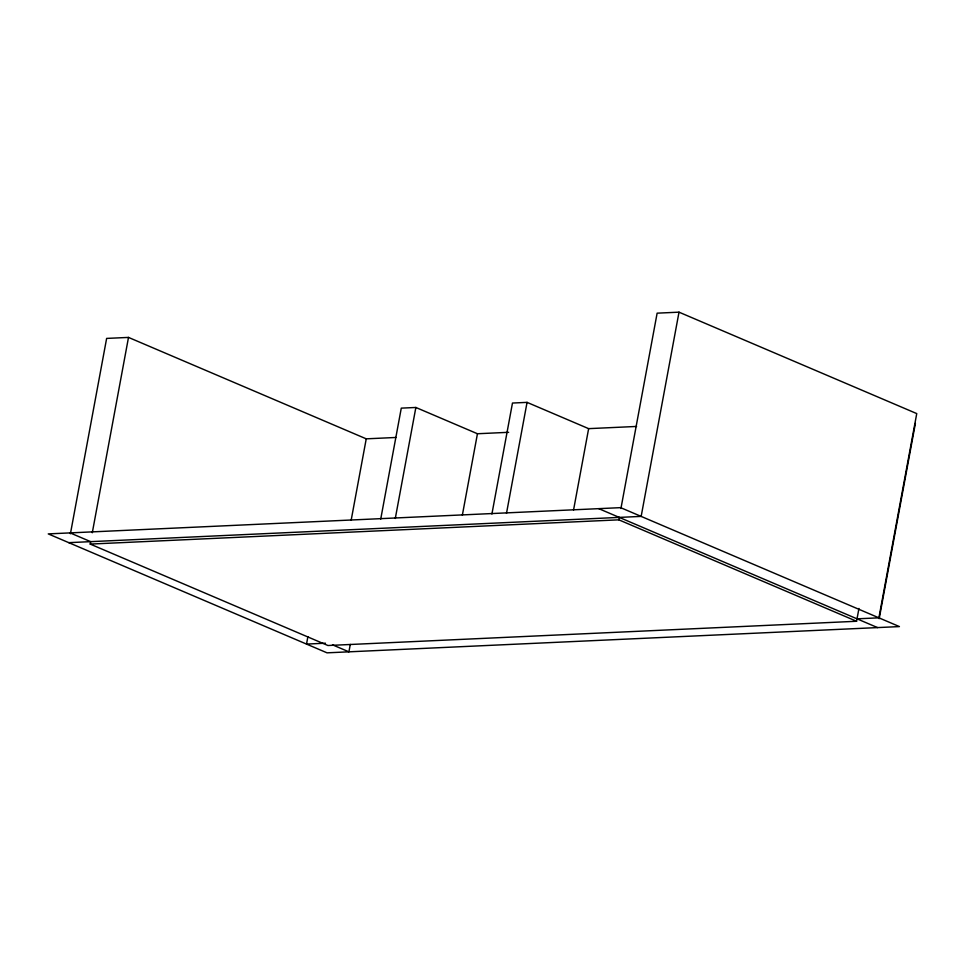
<?xml version="1.0" encoding="UTF-8"?>
<svg xmlns="http://www.w3.org/2000/svg" width="965" height="965" viewBox="0 0 965 965"><rect width="100%" height="100%" fill="white"/><g stroke="black" fill="none" stroke-linecap="round" stroke-linejoin="round"><path stroke-width="1.45" d="M70.421 533.778L106.633 338.413L128.502 337.412L366.242 438.834L395.976 437.471M858.947 608.469L856.57 621.267L327.943 645.513L90.203 544.079L90.65 541.655L70.119 532.897M92.29 532.764L128.502 337.412M307.883 636.683L306.52 644.077L325.47 643.209M351.163 520.244L366.242 438.834M350.283 644.439L348.92 651.833L332.491 644.825M380.717 519.134L401.283 408.135L415.867 407.471L477.446 433.743L508.651 432.308M395.288 518.47L415.867 407.471M462.356 515.141L477.446 433.743M491.909 514.043L512.475 403.044L527.059 402.369L588.638 428.641L636.574 426.446M506.492 513.368L527.059 402.369M573.548 510.039L588.638 428.641M90.203 544.079L618.83 519.833L619.277 517.409M620.929 508.519L657.129 313.167L679.01 312.165L916.75 413.587L878.898 617.829L857.017 618.83M679.01 312.165L641.158 516.396L68.78 542.656M879.187 618.71L915.399 423.346M598.758 508.651L877.547 627.588M618.83 519.833L856.57 621.267M620.628 507.65L48.25 533.898L327.038 652.835L899.416 626.587L620.628 507.65"/></g></svg>
